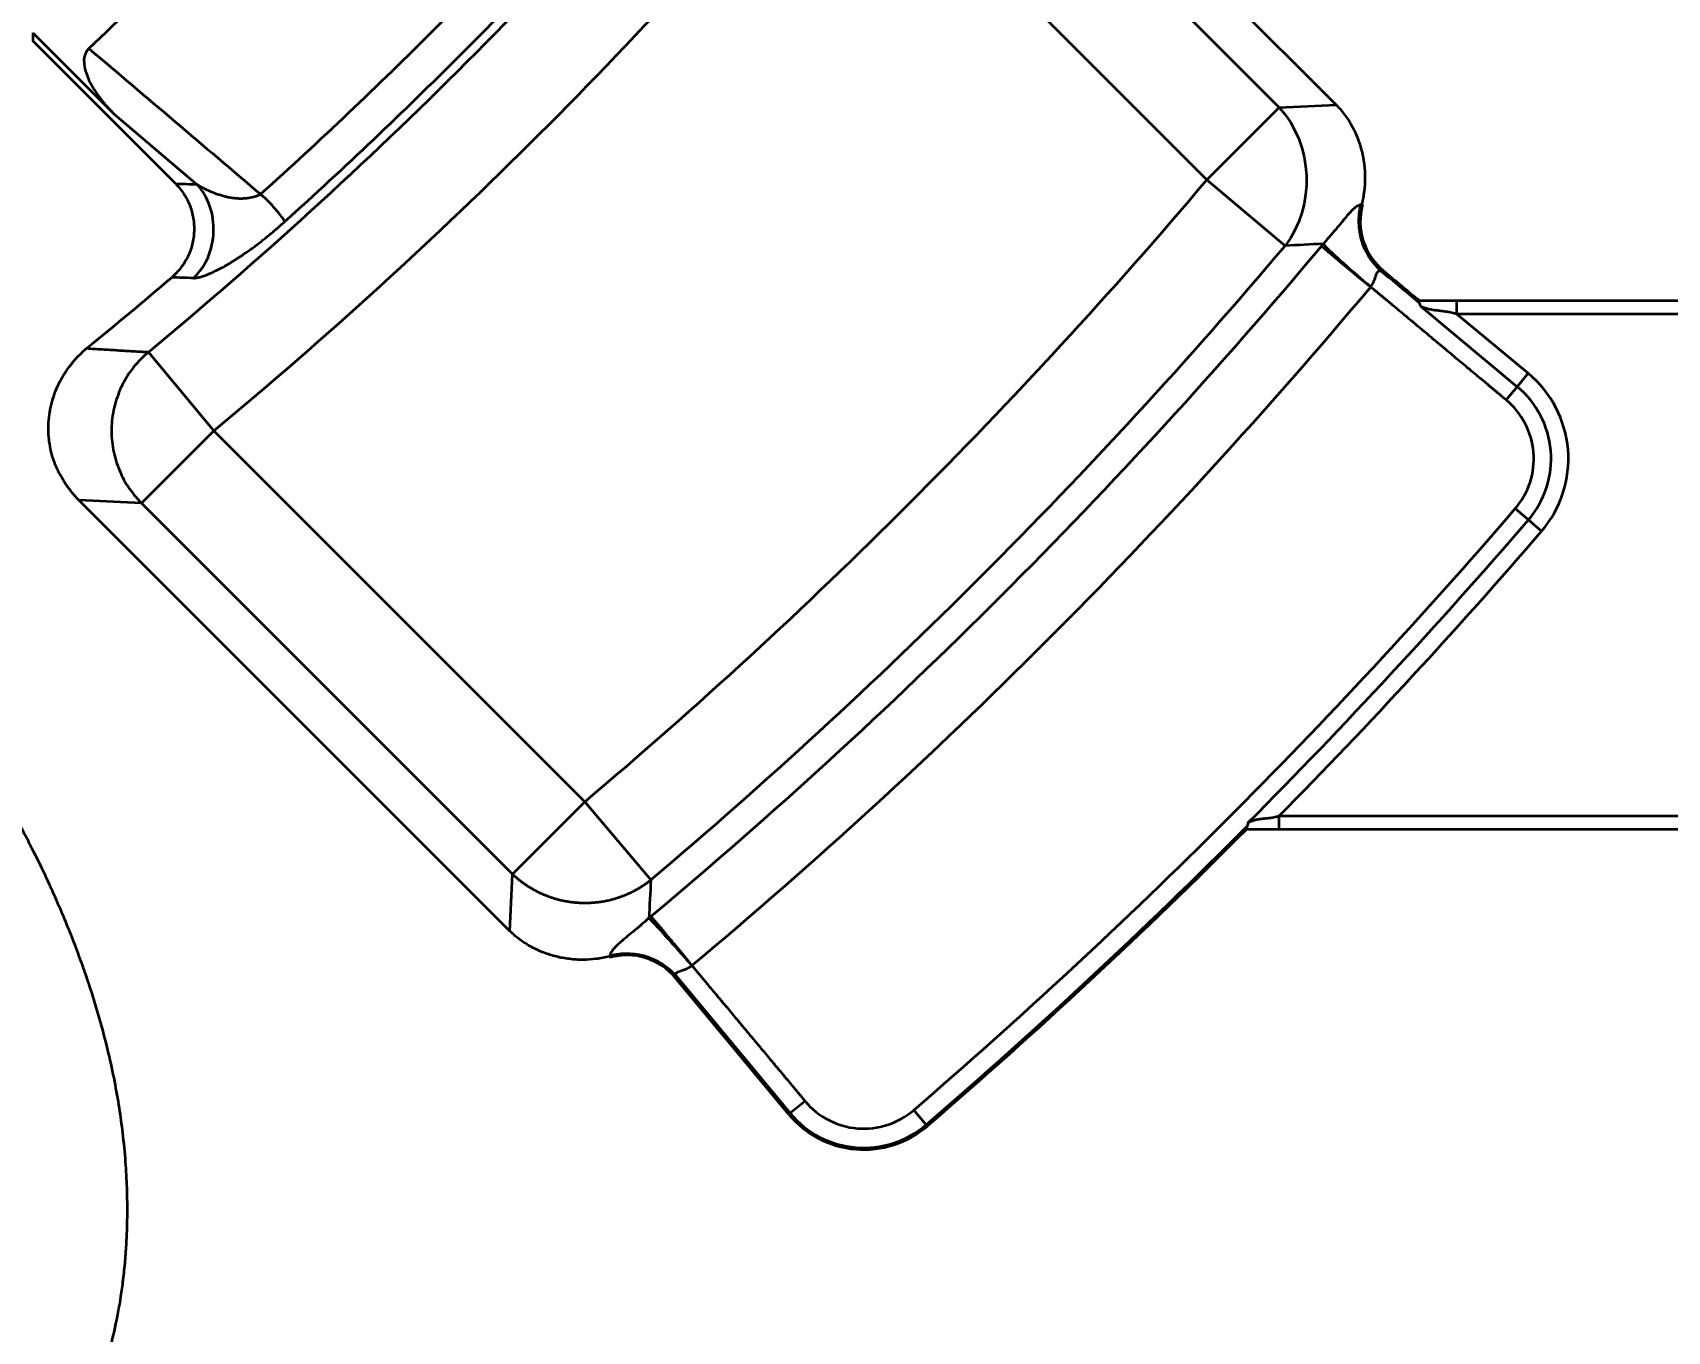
# Model space of a CAD drawing. Header units: millimetres. Extents: x -742 to 742, y -525 to 525.
# Drawn here: x -187.5 to -137.1, y 8.3 to 48.3 of the extents above; entities that cross this region are included whole.
import ezdxf

# ---------------------------------------------------------------- set-up
doc = ezdxf.new("R2010")
doc.units = ezdxf.units.MM
doc.layers.get('0').update_dxf_attribs({"lineweight": 18})
doc.layers.add('尺寸线层', color=3, linetype='Continuous', lineweight=18)
doc.layers.add('粗实线层', color=7, linetype='Continuous', lineweight=35)
doc.styles.add('标准', font='', dxfattribs={"width": 0.667})
doc.styles.get('标准').set_extended_font_data('宋体')
doc.dimstyles.new('标准', dxfattribs={"dimscale": 3, "dimtxt": 3.5, "dimasz": 4, "dimexe": 2, "dimexo": 0, "dimtad": 1, "dimdsep": 46, "dimtxsty": '标准', "dimblk": '_CAXARROW', "dimcen": 0, "dimdle": 6, "dimazin": 2, "dimtfac": 0.707107, "dimtdec": 3, "dimtmove": 2, "dimatfit": 3, "dimfxl": 1, "dimfrac": 2, "dimtolj": 1, "dimarcsym": 1})

# ---------------------------------------------------------------- blocks, each defined once
blk = doc.blocks.new('*X9')
at = {"layer": '尺寸线层', "color": 0, "lineweight": 18}
blk.add_line((-74.916, -11.807), (-74.916, -102.289), dxfattribs=at)
at = {"layer": '尺寸线层', "color": 0, "lineweight": 18, "insert": (-81.954, -94.827), "char_height": 10.5, "width": 29.85047, "attachment_point": 5, "rotation": 90, "line_spacing_factor": 1.15057, "style": '标准'}
blk.add_mtext('\\T1.1;200', dxfattribs=at)
blk = doc.blocks.new('_CAXARROW')
blk.add_hatch(color=0).paths.add_polyline_path([(0, 0), (-1, 0.125), (-1, -0.125)], flags=0)
blk = doc.blocks.new('*X12')
at = {"layer": '尺寸线层', "color": 0, "lineweight": 18}
blk.add_line((-130.485, -61.807), (-27.403, -61.807), dxfattribs=at)
at = {"layer": '尺寸线层', "color": 0, "lineweight": 18, "insert": (-37.702, -54.77), "char_height": 10.5, "width": 41.19614, "attachment_point": 5, "line_spacing_factor": 1.15057, "style": '标准'}
blk.add_mtext('\\T1.1;-210', dxfattribs=at)

msp = doc.modelspace()

# ---------------------------------------------------------------- linework, layer by layer
at = {"layer": '粗实线层'}
for p, q in [((-160.632, 59.366), (-147.349, 46.083)), ((-149.106, 46.006), (-160.537, 57.437)), ((-151.334, 43.778), (-162.766, 55.209)), ((-183.11, 43.66), (-187.509, 48.06)), ((-187.507, 48.307), (-184.985, 45.785)), ((-149.106, 46.006), (-151.334, 43.778)), ((-149.106, 46.006), (-147.349, 46.083)), ((-182.451, 43.635), (-184.985, 45.785)), ((-151.334, 43.778), (-148.927, 41.744)), ((-145.968, 40.965), (-145.894, 40.973)), ((-143.642, 40.047), (-144.78, 40.047)), ((-144.767, 39.892), (-141.773, 37.403)), ((-129.116, 40.047), (-143.642, 40.047)), ((-143.642, 40.047), (-143.642, 39.65)), ((-143.642, 39.65), (-141.432, 37.814)), ((-143.642, 39.65), (-129.116, 39.65)), ((-183.942, 38.47), (-181.931, 36.044)), ((-141.432, 37.814), (-141.773, 37.403)), ((-141.773, 37.403), (-142.113, 36.993)), ((-184.159, 33.816), (-181.931, 36.044)), ((-181.931, 36.044), (-170.499, 24.613)), ((-172.805, 20.627), (-186.088, 33.911)), ((-184.159, 33.816), (-186.088, 33.911)), ((-184.159, 33.816), (-172.728, 22.384)), ((-141.834, 33.645), (-141.43, 33.297)), ((-141.43, 33.297), (-141.025, 32.949)), ((-170.499, 24.613), (-172.728, 22.384)), ((-170.499, 24.613), (-168.466, 22.206)), ((-150.102, 23.774), (-149.114, 23.774)), ((-114.116, 24.17), (-149.114, 24.17)), ((-149.114, 24.17), (-149.114, 23.774)), ((-149.114, 23.774), (-114.116, 23.774)), ((-172.805, 20.627), (-172.728, 22.384)), ((-167.695, 19.172), (-167.687, 19.246)), ((-164.211, 14.98), (-167.695, 19.172)), ((-167.687, 19.246), (-164.17, 15.014)), ((-163.715, 15.392), (-164.17, 15.014)), ((-160.367, 15.112), (-159.982, 14.664)), ((-164.17, 15.014), (-164.211, 14.98)), ((-159.947, 14.623), (-159.982, 14.664))]:
    msp.add_line(p, q, dxfattribs=at)
for centre, radius, start, end in [((-274.913, 148.193), 142.53, 309.6622, 320.33721), ((-274.913, 148.193), 145.681, 309.6622, 320.33721), ((-274.913, 148.193), 161.784, 310.19475, 319.80459), ((-274.913, 148.193), 164.936, 310.19475, 319.80459), ((-274.913, 148.193), 165.8, 309.94725, 320.0521), ((-274.913, 148.193), 141.233, 309.09691, 310.48191), ((-274.913, 148.193), 167.77, 309.94347, 320.05587), ((-143.619, 35.182), 3.422, 319.2799, 50.2722), ((-143.619, 35.182), 2.889, 319.2799, 50.2722), ((-143.619, 35.182), 2.355, 319.2799, 50.2722), ((-274.913, 148.193), 175.588, 310.71942, 319.27993), ((-274.913, 148.193), 176.121, 315.1412, 319.27993), ((-274.913, 148.193), 176.655, 315.40755, 319.27993), ((-274.913, 148.193), 176.179, 310.71942, 315.11124), ((-274.913, 148.193), 176.233, 310.71942, 315.09024), ((-161.904, 16.897), 2.355, 219.7271, 310.7194), ((-161.904, 16.897), 3, 219.7271, 310.7194), ((-161.904, 16.897), 2.946, 219.7271, 310.7194)]:
    msp.add_arc(centre, radius, start, end, dxfattribs=at)
for centre, major_axis, ratio, start_param, end_param in [((-184.003, 46.239), (-1.816, 1.541), 0.419948, 6.223627, 7.661522), ((-144.551, 42.498), (-2.046, -0.23), 0.971365, 5.907831, 7.034397), ((-169.22, 17.829), (0.23, 2.046), 0.971365, 5.531971, 6.658537)]:
    msp.add_ellipse(centre, major_axis=major_axis, ratio=ratio, start_param=start_param, end_param=end_param, dxfattribs=at)
for points, knots in [([(-185.777, 47.822), (-183.859, 49.649), (-181.962, 51.496), (-179.152, 54.303), (-178.222, 55.245), (-176.374, 57.142), (-175.457, 58.096), (-174.546, 59.058)], [0, 0, 0, 0, 7.943628, 7.943628, 11.915442, 11.915442, 15.887256, 15.887256, 15.887256, 15.887256]), ([(-147.349, 46.083), (-147.251, 45.984), (-147.162, 45.879), (-147, 45.659), (-146.927, 45.544), (-146.828, 45.362), (-146.797, 45.301), (-146.739, 45.175), (-146.713, 45.111), (-146.639, 44.919), (-146.598, 44.788), (-146.549, 44.588), (-146.534, 44.521), (-146.516, 44.42), (-146.51, 44.386), (-146.5, 44.317), (-146.495, 44.283), (-146.474, 44.111), (-146.466, 43.974), (-146.467, 43.7), (-146.475, 43.564), (-146.5, 43.359), (-146.51, 43.291), (-146.529, 43.189), (-146.536, 43.155), (-146.551, 43.088), (-146.559, 43.054), (-146.567, 43.02)], [0, 0, 0, 0, 0.412351, 0.412351, 0.824703, 0.824703, 1.030878, 1.030878, 1.237054, 1.237054, 1.649405, 1.649405, 1.855581, 1.855581, 1.958669, 1.958669, 2.061757, 2.061757, 2.474108, 2.474108, 2.886459, 2.886459, 3.092635, 3.092635, 3.195723, 3.195723, 3.29881, 3.29881, 3.29881, 3.29881]), ([(-183.11, 43.66), (-183.015, 43.562), (-182.93, 43.457), (-182.819, 43.288), (-182.785, 43.23), (-182.746, 43.155), (-182.738, 43.14), (-182.723, 43.109), (-182.716, 43.094), (-182.695, 43.047), (-182.681, 43.016), (-182.62, 42.859), (-182.584, 42.729), (-182.557, 42.563), (-182.553, 42.529), (-182.545, 42.462), (-182.542, 42.428), (-182.536, 42.326), (-182.535, 42.191), (-182.547, 42.056), (-182.565, 41.923), (-182.578, 41.856), (-182.626, 41.657), (-182.695, 41.467), (-182.793, 41.29), (-182.847, 41.204), (-182.866, 41.176), (-182.905, 41.12), (-182.925, 41.092), (-183.029, 40.958), (-183.122, 40.86), (-183.224, 40.769)], [0, 0, 0, 0, 0.405597, 0.405597, 0.608396, 0.608396, 0.659096, 0.659096, 0.709795, 0.709795, 0.811195, 0.811195, 1.216792, 1.216792, 1.318192, 1.318192, 1.419591, 1.419591, 1.62239, 1.825188, 1.825188, 2.027987, 2.027987, 2.433584, 2.636383, 2.636383, 2.737783, 2.737783, 2.839182, 2.839182, 3.244779, 3.244779, 3.244779, 3.244779]), ([(-180.487, 43.331), (-180.512, 43.318), (-180.562, 43.295), (-180.636, 43.266), (-180.708, 43.243), (-180.803, 43.22), (-180.895, 43.205), (-180.984, 43.198), (-181.049, 43.195), (-181.114, 43.194), (-181.198, 43.197), (-181.301, 43.205), (-181.422, 43.223), (-181.543, 43.248), (-181.664, 43.28), (-181.827, 43.33), (-182.027, 43.406), (-182.215, 43.495), (-182.337, 43.564), (-182.404, 43.604), (-182.436, 43.624), (-182.451, 43.635)], [0, 0, 0, 0, 0.064779, 0.129558, 0.194337, 0.259115, 0.388673, 0.453452, 0.518231, 0.58301, 0.647788, 0.777346, 0.906904, 1.036462, 1.166019, 1.295577, 1.554692, 1.813808, 1.943365, 2.008144, 2.072923, 2.072923, 2.072923, 2.072923]), ([(-179.733, 42.499), (-179.738, 42.504), (-179.749, 42.516), (-179.775, 42.55), (-179.836, 42.63), (-179.938, 42.764), (-180.074, 42.925), (-180.173, 43.033), (-180.261, 43.124), (-180.32, 43.181), (-180.369, 43.227), (-180.407, 43.262), (-180.44, 43.291), (-180.463, 43.311), (-180.477, 43.323), (-180.484, 43.328), (-180.487, 43.331)], [0, 0, 0, 0, 0.070351, 0.140703, 0.281405, 0.562811, 0.703513, 0.844216, 0.914568, 0.984919, 1.020095, 1.05527, 1.090446, 1.108034, 1.116828, 1.125622, 1.125622, 1.125622, 1.125622]), ([(-146.587, 43.008), (-146.602, 43.006), (-146.632, 43), (-146.694, 42.974), (-146.807, 42.897), (-146.957, 42.738), (-147.147, 42.512), (-147.314, 42.31), (-147.477, 42.115), (-147.625, 41.944), (-147.704, 41.853), (-147.746, 41.807)], [0, 0, 0, 0, 0.105413, 0.210826, 0.421652, 0.843304, 1.05413, 1.264956, 1.475782, 1.581195, 1.686608, 1.686608, 1.686608, 1.686608]), ([(-145.968, 40.965), (-146.252, 41.215), (-146.454, 41.541), (-146.616, 42.075), (-146.661, 42.353), (-146.649, 42.635), (-146.628, 42.823), (-146.611, 42.916), (-146.587, 43.008)], [0, 0, 0, 0, 1.120533, 1.120533, 1.6808, 1.960933, 1.960933, 2.241066, 2.241066, 2.241066, 2.241066]), ([(-182.56, 40.748), (-182.546, 40.749), (-182.515, 40.751), (-182.45, 40.76), (-182.323, 40.787), (-182.108, 40.86), (-181.853, 40.976), (-181.627, 41.095), (-181.448, 41.198), (-181.26, 41.314), (-181.062, 41.444), (-180.891, 41.563), (-180.751, 41.664), (-180.644, 41.744), (-180.535, 41.826), (-180.388, 41.94), (-180.238, 42.062), (-180.085, 42.19), (-179.969, 42.289), (-179.852, 42.392), (-179.773, 42.463), (-179.733, 42.499)], [0, 0, 0, 0, 0.105126, 0.210251, 0.420503, 0.841005, 1.261508, 1.471759, 1.68201, 1.892262, 2.102513, 2.312764, 2.41789, 2.523016, 2.628141, 2.733267, 2.943518, 3.048644, 3.153769, 3.258895, 3.364021, 3.364021, 3.364021, 3.364021]), ([(-146.289, 40.477), (-146.37, 40.547), (-146.454, 40.618), (-146.623, 40.763), (-146.708, 40.837), (-146.876, 40.982), (-146.958, 41.054), (-147.115, 41.192), (-147.19, 41.259), (-147.328, 41.384), (-147.391, 41.442), (-147.503, 41.547), (-147.552, 41.594), (-147.634, 41.676), (-147.667, 41.71), (-147.717, 41.767), (-147.734, 41.79), (-147.745, 41.806)], [0, 0, 0, 0, 0.246677, 0.246677, 0.493354, 0.493354, 0.740032, 0.740032, 0.986709, 0.986709, 1.233386, 1.233386, 1.480063, 1.480063, 1.726741, 1.726741, 1.973418, 1.973418, 1.973418, 1.973418]), ([(-147.806, 41.734), (-147.805, 41.733), (-147.803, 41.731), (-147.8, 41.729), (-147.796, 41.726), (-147.793, 41.723), (-147.789, 41.72), (-147.785, 41.716), (-147.781, 41.713), (-147.776, 41.709), (-147.772, 41.705), (-147.767, 41.701), (-147.762, 41.697), (-147.757, 41.693), (-147.751, 41.688), (-147.746, 41.683), (-147.74, 41.678), (-147.734, 41.673), (-147.728, 41.668), (-147.721, 41.663), (-147.714, 41.657), (-147.708, 41.651), (-147.7, 41.645), (-147.693, 41.639), (-147.686, 41.633), (-147.678, 41.627), (-147.67, 41.62), (-147.662, 41.613), (-147.653, 41.606), (-147.645, 41.599), (-147.636, 41.591), (-147.627, 41.584), (-147.618, 41.576), (-147.608, 41.568), (-147.599, 41.56), (-147.589, 41.552), (-147.579, 41.543), (-147.568, 41.535), (-147.558, 41.526), (-147.547, 41.517), (-147.536, 41.508), (-147.525, 41.499), (-147.514, 41.489), (-147.503, 41.48), (-147.491, 41.47), (-147.479, 41.46), (-147.467, 41.45), (-147.455, 41.44), (-147.442, 41.429), (-147.43, 41.419), (-147.417, 41.408), (-147.404, 41.397), (-147.391, 41.386), (-147.377, 41.375), (-147.364, 41.364), (-147.35, 41.352), (-147.336, 41.341), (-147.322, 41.329), (-147.308, 41.317), (-147.288, 41.3), (-147.249, 41.267), (-147.192, 41.219), (-147.13, 41.167), (-147.069, 41.116), (-147.01, 41.066), (-146.945, 41.012), (-146.887, 40.964), (-146.84, 40.925), (-146.803, 40.894), (-146.773, 40.869), (-146.743, 40.845), (-146.712, 40.819), (-146.681, 40.794), (-146.65, 40.769), (-146.618, 40.743), (-146.586, 40.717), (-146.554, 40.691), (-146.521, 40.664), (-146.488, 40.638), (-146.455, 40.611), (-146.422, 40.585), (-146.389, 40.558), (-146.356, 40.531), (-146.322, 40.504), (-146.3, 40.486), (-146.289, 40.477)], [0, 0, 0, 0, 0.015437, 0.030934, 0.046492, 0.062109, 0.077785, 0.093519, 0.10931, 0.125159, 0.141064, 0.157024, 0.173039, 0.189108, 0.20523, 0.221404, 0.237631, 0.253908, 0.270235, 0.28661, 0.303035, 0.319506, 0.336024, 0.352587, 0.369194, 0.385845, 0.402539, 0.419274, 0.436049, 0.452864, 0.469717, 0.486607, 0.503534, 0.520496, 0.537491, 0.554519, 0.571579, 0.58867, 0.60579, 0.622938, 0.640112, 0.657313, 0.674538, 0.691786, 0.709057, 0.726348, 0.743658, 0.760987, 0.778333, 0.795694, 0.81307, 0.830459, 0.84786, 0.865271, 0.882691, 0.900119, 0.917553, 0.934993, 0.952436, 0.969882, 1.009632, 1.092474, 1.16859, 1.216183, 1.289641, 1.355673, 1.414328, 1.465681, 1.49427, 1.523039, 1.551981, 1.581085, 1.610344, 1.639747, 1.669286, 1.698952, 1.728733, 1.758622, 1.788608, 1.81868, 1.84883, 1.879046, 1.909319, 1.939639, 1.969995, 1.969995, 1.969995, 1.969995]), ([(-146.289, 40.477), (-146.277, 40.493), (-146.255, 40.525), (-146.217, 40.59), (-146.179, 40.673), (-146.145, 40.763), (-146.109, 40.871), (-146.073, 40.951), (-146.029, 40.979), (-145.997, 40.976), (-145.978, 40.97), (-145.968, 40.965)], [0, 0, 0, 0, 0.0394751, 0.0789499, 0.1578996, 0.2368493, 0.3157989, 0.4736983, 0.5526479, 0.5921228, 0.6315976, 0.6315976, 0.6315976, 0.6315976]), ([(-144.78, 40.047), (-144.78, 40.047), (-144.782, 40.046), (-144.784, 40.045), (-144.787, 40.044), (-144.79, 40.042), (-144.794, 40.04), (-144.797, 40.039), (-144.8, 40.036), (-144.804, 40.034), (-144.806, 40.032), (-144.808, 40.03), (-144.809, 40.028), (-144.809, 40.027), (-144.809, 40.025), (-144.808, 40.023), (-144.807, 40.02), (-144.806, 40.017), (-144.804, 40.014), (-144.802, 40.01), (-144.8, 40.006), (-144.797, 40.001), (-144.793, 39.996), (-144.791, 39.992), (-144.79, 39.99)], [0, 0, 0, 0, 0.00264565, 0.0057618, 0.00935146, 0.01341761, 0.01796337, 0.02298919, 0.02848963, 0.03445391, 0.04086886, 0.04309926, 0.045431, 0.04786546, 0.05040374, 0.05304685, 0.05579588, 0.05865218, 0.06161757, 0.06469454, 0.06788646, 0.07119704, 0.07462996, 0.07818874, 0.07818874, 0.07818874, 0.07818874]), ([(-144.79, 39.99), (-144.786, 39.978), (-144.781, 39.963), (-144.772, 39.93), (-144.768, 39.911), (-144.767, 39.892)], [0, 0, 0, 0, 0.0506662, 0.0506662, 0.1013324, 0.1013324, 0.1013324, 0.1013324]), ([(-144.767, 39.892), (-144.756, 39.887), (-144.735, 39.877), (-144.693, 39.86), (-144.617, 39.833), (-144.507, 39.803), (-144.369, 39.773), (-144.227, 39.755), (-144.082, 39.74), (-143.959, 39.722), (-143.862, 39.705), (-143.789, 39.689), (-143.727, 39.674), (-143.685, 39.663), (-143.66, 39.656), (-143.648, 39.652), (-143.642, 39.65)], [0, 0, 0, 0, 0.036071, 0.072142, 0.144283, 0.288567, 0.43285, 0.577134, 0.721417, 0.865701, 0.937843, 1.009984, 1.082126, 1.118197, 1.136232, 1.154268, 1.154268, 1.154268, 1.154268]), ([(-186.088, 33.911), (-186.165, 33.99), (-186.239, 34.072), (-186.377, 34.242), (-186.443, 34.33), (-186.565, 34.512), (-186.621, 34.607), (-186.686, 34.729), (-186.699, 34.753), (-186.723, 34.803), (-186.735, 34.828), (-186.77, 34.903), (-186.792, 34.954), (-186.853, 35.107), (-186.888, 35.211), (-186.946, 35.421), (-186.969, 35.528), (-186.994, 35.691), (-187.005, 35.772), (-187.012, 35.855), (-187.017, 35.91), (-187.018, 35.938), (-187.025, 36.076), (-187.024, 36.186), (-187.011, 36.406), (-186.999, 36.515), (-186.972, 36.677), (-186.957, 36.758), (-186.938, 36.839), (-186.925, 36.893), (-186.917, 36.92), (-186.881, 37.053), (-186.846, 37.158), (-186.765, 37.362), (-186.72, 37.462), (-186.619, 37.656), (-186.563, 37.751), (-186.442, 37.937), (-186.376, 38.026), (-186.238, 38.197), (-186.165, 38.28), (-186.012, 38.437), (-185.931, 38.512), (-185.847, 38.585)], [0, 0, 0, 0, 0.330074, 0.330074, 0.660147, 0.660147, 0.990221, 0.990221, 1.07274, 1.07274, 1.155258, 1.155258, 1.320295, 1.320295, 1.650369, 1.650369, 1.980442, 1.980442, 2.145479, 2.227998, 2.227998, 2.310516, 2.310516, 2.64059, 2.64059, 2.970663, 2.970663, 3.1357, 3.218219, 3.218219, 3.300737, 3.300737, 3.630811, 3.630811, 3.960884, 3.960884, 4.290958, 4.290958, 4.621032, 4.621032, 4.951106, 4.951106, 5.281179, 5.281179, 5.281179, 5.281179]), ([(-185.847, 38.585), (-185.688, 38.575), (-185.37, 38.555), (-184.893, 38.526), (-184.497, 38.502), (-184.219, 38.486), (-184.061, 38.477), (-183.982, 38.472), (-183.942, 38.47)], [0, 0, 0, 0, 0.477076, 0.954152, 1.431229, 1.669767, 1.789036, 1.908305, 1.908305, 1.908305, 1.908305]), ([(-183.942, 38.47), (-184.11, 38.331), (-184.264, 38.174), (-184.535, 37.831), (-184.653, 37.646), (-184.848, 37.255), (-184.925, 37.049), (-185.035, 36.626), (-185.068, 36.409), (-185.089, 35.973), (-185.076, 35.753), (-185.006, 35.322), (-184.948, 35.11), (-184.791, 34.703), (-184.69, 34.507), (-184.452, 34.141), (-184.313, 33.97), (-184.159, 33.816)], [0, 0, 0, 0, 0.655171, 0.655171, 1.310341, 1.310341, 1.965512, 1.965512, 2.620682, 2.620682, 3.275853, 3.275853, 3.931023, 3.931023, 4.586194, 4.586194, 5.241364, 5.241364, 5.241364, 5.241364]), ([(-191.906, -0.915), (-191.888, -0.905), (-191.853, -0.886), (-191.801, -0.856), (-191.749, -0.826), (-191.697, -0.797), (-191.645, -0.767), (-191.594, -0.737), (-191.543, -0.706), (-191.492, -0.676), (-191.441, -0.645), (-191.391, -0.615), (-191.34, -0.584), (-191.29, -0.553), (-191.24, -0.522), (-191.191, -0.491), (-191.141, -0.46), (-191.092, -0.428), (-191.043, -0.397), (-190.995, -0.365), (-190.946, -0.333), (-190.898, -0.302), (-190.85, -0.27), (-190.803, -0.238), (-190.755, -0.205), (-190.708, -0.173), (-190.661, -0.141), (-190.614, -0.108), (-190.568, -0.076), (-190.521, -0.043), (-190.475, -0.01), (-190.429, 0.023), (-190.384, 0.056), (-190.338, 0.089), (-190.293, 0.122), (-190.249, 0.155), (-190.204, 0.188), (-190.159, 0.222), (-190.115, 0.255), (-190.071, 0.289), (-190.028, 0.323), (-189.984, 0.356), (-189.941, 0.39), (-189.898, 0.424), (-189.855, 0.458), (-189.813, 0.492), (-189.771, 0.526), (-189.729, 0.561), (-189.687, 0.595), (-189.645, 0.629), (-189.604, 0.664), (-189.563, 0.698), (-189.522, 0.733), (-189.482, 0.768), (-189.441, 0.802), (-189.401, 0.837), (-189.361, 0.872), (-189.322, 0.907), (-189.282, 0.942), (-189.161, 1.05), (-188.958, 1.237), (-188.677, 1.511), (-188.398, 1.799), (-188.123, 2.102), (-187.857, 2.413), (-187.604, 2.727), (-187.368, 3.038), (-187.068, 3.459), (-186.705, 4.017), (-186.298, 4.732), (-185.931, 5.482), (-185.612, 6.244), (-185.334, 7.03), (-185.091, 7.867), (-184.883, 8.781), (-184.749, 9.61), (-184.669, 10.324), (-184.624, 10.894), (-184.598, 11.458), (-184.588, 12.065), (-184.6, 12.751), (-184.643, 13.549), (-184.722, 14.368), (-184.836, 15.195), (-184.981, 16.017), (-185.206, 17.058), (-185.513, 18.196), (-185.854, 19.245), (-186.141, 20.037), (-186.389, 20.674), (-186.621, 21.232), (-186.863, 21.788), (-187.151, 22.415), (-187.414, 22.95), (-187.632, 23.373), (-187.784, 23.664), (-188.021, 24.103), (-188.265, 24.536), (-188.484, 24.911), (-188.641, 25.175), (-188.793, 25.424), (-188.937, 25.658), (-189.075, 25.877), (-189.206, 26.081), (-189.329, 26.271), (-189.444, 26.446), (-189.551, 26.607), (-189.62, 26.71), (-189.653, 26.759)], [0, 0, 0, 0, 0.060225, 0.120325, 0.180299, 0.240146, 0.299867, 0.35946, 0.418925, 0.478261, 0.537468, 0.596545, 0.655492, 0.714308, 0.772992, 0.831545, 0.889966, 0.948254, 1.006409, 1.06443, 1.122318, 1.180072, 1.237691, 1.295176, 1.352525, 1.409739, 1.466818, 1.52376, 1.580566, 1.637236, 1.693769, 1.750166, 1.806425, 1.862547, 1.918532, 1.974379, 2.030088, 2.08566, 2.141094, 2.196389, 2.251547, 2.306566, 2.361447, 2.41619, 2.470795, 2.525261, 2.579588, 2.633777, 2.687828, 2.74174, 2.795514, 2.849149, 2.902646, 2.956004, 3.009225, 3.062307, 3.115251, 3.168056, 3.220724, 3.273254, 3.656464, 4.048642, 4.449744, 4.859724, 5.275499, 5.678575, 6.068931, 6.446564, 7.230115, 8.062768, 8.913077, 9.735274, 10.540743, 11.411996, 12.349026, 13.350972, 13.930284, 14.502069, 15.066558, 15.623886, 16.323702, 17.123025, 18.020976, 18.79282, 19.626922, 20.523213, 21.9892, 23.160048, 23.831495, 24.515118, 25.210955, 25.645331, 26.334808, 27.278814, 27.435026, 27.762757, 28.261845, 28.932057, 29.255907, 29.563442, 29.854674, 30.129616, 30.388278, 30.630671, 30.856805, 31.06669, 31.260336, 31.437752, 31.437752, 31.437752, 31.437752]), ([(-150.094, 23.858), (-150.097, 23.852), (-150.099, 23.846), (-150.103, 23.836), (-150.105, 23.831), (-150.109, 23.818), (-150.109, 23.811), (-150.109, 23.798), (-150.108, 23.793), (-150.105, 23.783), (-150.103, 23.778), (-150.102, 23.774)], [0, 0, 0, 0, 0.0109924, 0.0109924, 0.0219848, 0.0219848, 0.0439696, 0.0439696, 0.06595439, 0.06595439, 0.08793919, 0.08793919, 0.08793919, 0.08793919]), ([(-150.07, 23.963), (-150.07, 23.953), (-150.071, 23.943), (-150.075, 23.924), (-150.077, 23.914), (-150.082, 23.896), (-150.085, 23.888), (-150.09, 23.872), (-150.092, 23.864), (-150.094, 23.857)], [0, 0, 0, 0, 0.0272159, 0.0272159, 0.0544317, 0.0544317, 0.0816476, 0.0816476, 0.1088634, 0.1088634, 0.1088634, 0.1088634]), ([(-149.114, 24.17), (-149.119, 24.169), (-149.13, 24.166), (-149.151, 24.16), (-149.188, 24.149), (-149.241, 24.136), (-149.305, 24.123), (-149.389, 24.108), (-149.494, 24.095), (-149.617, 24.086), (-149.738, 24.071), (-149.854, 24.046), (-149.946, 24.019), (-150.009, 23.993), (-150.044, 23.977), (-150.061, 23.968), (-150.07, 23.963)], [0, 0, 0, 0, 0.0153655, 0.030731, 0.0614619, 0.1229239, 0.1843858, 0.2458477, 0.3687716, 0.4916955, 0.6146193, 0.7375432, 0.8604671, 0.921929, 0.95266, 0.9833909, 0.9833909, 0.9833909, 0.9833909]), ([(-172.728, 22.384), (-172.721, 22.378), (-172.707, 22.364), (-172.685, 22.345), (-172.664, 22.325), (-172.642, 22.306), (-172.62, 22.287), (-172.598, 22.268), (-172.576, 22.249), (-172.553, 22.231), (-172.531, 22.212), (-172.508, 22.194), (-172.485, 22.177), (-172.462, 22.159), (-172.439, 22.141), (-172.415, 22.124), (-172.392, 22.107), (-172.368, 22.09), (-172.344, 22.074), (-172.32, 22.058), (-172.296, 22.041), (-172.272, 22.025), (-172.248, 22.01), (-172.223, 21.994), (-172.199, 21.979), (-172.174, 21.964), (-172.149, 21.949), (-172.124, 21.935), (-172.099, 21.92), (-172.074, 21.906), (-172.048, 21.892), (-172.023, 21.879), (-171.997, 21.865), (-171.971, 21.852), (-171.946, 21.839), (-171.92, 21.826), (-171.894, 21.814), (-171.867, 21.802), (-171.841, 21.79), (-171.815, 21.778), (-171.788, 21.766), (-171.762, 21.755), (-171.735, 21.744), (-171.708, 21.733), (-171.682, 21.722), (-171.655, 21.712), (-171.628, 21.702), (-171.601, 21.692), (-171.573, 21.682), (-171.546, 21.673), (-171.519, 21.664), (-171.491, 21.655), (-171.464, 21.646), (-171.436, 21.638), (-171.409, 21.63), (-171.381, 21.622), (-171.353, 21.614), (-171.326, 21.607), (-171.298, 21.599), (-171.27, 21.593), (-171.242, 21.586), (-171.214, 21.579), (-171.186, 21.573), (-171.157, 21.567), (-171.129, 21.561), (-171.101, 21.556), (-171.073, 21.551), (-171.044, 21.546), (-171.016, 21.541), (-170.988, 21.537), (-170.959, 21.532), (-170.931, 21.528), (-170.902, 21.525), (-170.874, 21.521), (-170.845, 21.518), (-170.816, 21.515), (-170.788, 21.512), (-170.759, 21.51), (-170.73, 21.508), (-170.702, 21.506), (-170.673, 21.504), (-170.644, 21.503), (-170.616, 21.501), (-170.587, 21.5), (-170.558, 21.5), (-170.529, 21.499), (-170.501, 21.499), (-170.472, 21.499), (-170.443, 21.499), (-170.414, 21.5), (-170.386, 21.501), (-170.357, 21.502), (-170.328, 21.503), (-170.299, 21.505), (-170.271, 21.507), (-170.242, 21.509), (-170.213, 21.511), (-170.185, 21.514), (-170.156, 21.516), (-170.127, 21.519), (-170.099, 21.523), (-170.07, 21.526), (-170.042, 21.53), (-170.013, 21.534), (-169.985, 21.539), (-169.956, 21.543), (-169.928, 21.548), (-169.9, 21.553), (-169.871, 21.558), (-169.843, 21.564), (-169.815, 21.57), (-169.787, 21.576), (-169.759, 21.582), (-169.731, 21.589), (-169.703, 21.596), (-169.675, 21.603), (-169.647, 21.61), (-169.619, 21.618), (-169.591, 21.626), (-169.563, 21.634), (-169.536, 21.642), (-169.508, 21.65), (-169.481, 21.659), (-169.453, 21.668), (-169.426, 21.678), (-169.399, 21.687), (-169.372, 21.697), (-169.345, 21.707), (-169.318, 21.717), (-169.291, 21.728), (-169.264, 21.739), (-169.237, 21.749), (-169.21, 21.761), (-169.184, 21.772), (-169.157, 21.784), (-169.131, 21.796), (-169.105, 21.808), (-169.079, 21.82), (-169.053, 21.833), (-169.027, 21.846), (-169.001, 21.859), (-168.975, 21.872), (-168.95, 21.886), (-168.924, 21.9), (-168.899, 21.914), (-168.874, 21.928), (-168.849, 21.943), (-168.824, 21.958), (-168.799, 21.972), (-168.774, 21.988), (-168.749, 22.003), (-168.725, 22.019), (-168.701, 22.035), (-168.677, 22.051), (-168.652, 22.067), (-168.629, 22.084), (-168.605, 22.1), (-168.581, 22.117), (-168.558, 22.135), (-168.534, 22.152), (-168.511, 22.17), (-168.488, 22.187), (-168.473, 22.2), (-168.466, 22.206)], [0, 0, 0, 0, 0.029345, 0.058673, 0.087985, 0.117282, 0.146562, 0.175827, 0.205076, 0.23431, 0.263529, 0.292733, 0.321921, 0.351095, 0.380255, 0.409399, 0.43853, 0.467647, 0.496749, 0.525838, 0.554914, 0.583976, 0.613024, 0.64206, 0.671083, 0.700093, 0.729091, 0.758076, 0.787049, 0.816011, 0.84496, 0.873898, 0.902825, 0.931741, 0.960645, 0.989539, 1.018423, 1.047296, 1.076159, 1.105012, 1.133856, 1.162689, 1.191514, 1.22033, 1.249136, 1.277934, 1.306724, 1.335505, 1.364279, 1.393045, 1.421803, 1.450553, 1.479297, 1.508034, 1.536764, 1.565488, 1.594205, 1.622917, 1.651622, 1.680323, 1.709018, 1.737708, 1.766393, 1.795073, 1.823749, 1.852421, 1.881089, 1.909753, 1.938414, 1.967072, 1.995727, 2.024379, 2.053028, 2.081676, 2.110321, 2.138965, 2.167606, 2.196247, 2.224887, 2.253525, 2.282164, 2.310801, 2.339439, 2.368077, 2.396715, 2.425354, 2.453993, 2.482634, 2.511276, 2.539919, 2.568565, 2.597212, 2.625861, 2.654513, 2.683168, 2.711826, 2.740487, 2.769151, 2.797819, 2.826491, 2.855167, 2.883848, 2.912533, 2.941223, 2.969918, 2.998618, 3.027324, 3.056035, 3.084753, 3.113476, 3.142206, 3.170943, 3.199687, 3.228438, 3.257196, 3.285961, 3.314735, 3.343516, 3.372306, 3.401104, 3.429911, 3.458726, 3.487551, 3.516385, 3.545228, 3.574081, 3.602944, 3.631817, 3.660701, 3.689595, 3.7185, 3.747415, 3.776342, 3.80528, 3.83423, 3.863191, 3.892164, 3.92115, 3.950147, 3.979158, 4.00818, 4.037216, 4.066265, 4.095327, 4.124402, 4.153491, 4.182594, 4.21171, 4.240841, 4.269986, 4.299145, 4.328319, 4.357508, 4.386711, 4.41593, 4.445164, 4.474413, 4.503678, 4.532959, 4.562255, 4.591567, 4.620896, 4.65024, 4.65024, 4.65024, 4.65024]), ([(-168.529, 21.024), (-168.575, 20.983), (-168.666, 20.903), (-168.839, 20.755), (-169.031, 20.593), (-169.233, 20.426), (-169.461, 20.235), (-169.618, 20.086), (-169.696, 19.972), (-169.722, 19.91), (-169.728, 19.88), (-169.73, 19.865)], [0, 0, 0, 0, 0.105403, 0.210807, 0.421614, 0.632421, 0.843227, 1.264841, 1.475648, 1.581051, 1.686455, 1.686455, 1.686455, 1.686455]), ([(-167.199, 19.567), (-167.209, 19.578), (-167.228, 19.599), (-167.266, 19.642), (-167.333, 19.717), (-167.465, 19.866), (-167.649, 20.074), (-167.857, 20.308), (-168.048, 20.521), (-168.217, 20.707), (-168.358, 20.857), (-168.448, 20.95), (-168.494, 20.994), (-168.516, 21.013), (-168.525, 21.021), (-168.529, 21.024)], [0, 0, 0, 0, 0.030626, 0.061454, 0.123109, 0.246421, 0.493044, 0.739667, 0.98629, 1.232913, 1.479536, 1.726159, 1.84947, 1.911126, 1.972782, 1.972782, 1.972782, 1.972782]), ([(-167.199, 19.567), (-167.204, 19.573), (-167.214, 19.585), (-167.228, 19.603), (-167.242, 19.62), (-167.256, 19.638), (-167.271, 19.656), (-167.285, 19.674), (-167.299, 19.691), (-167.313, 19.709), (-167.327, 19.726), (-167.341, 19.744), (-167.355, 19.761), (-167.369, 19.779), (-167.383, 19.796), (-167.397, 19.813), (-167.411, 19.83), (-167.425, 19.848), (-167.439, 19.865), (-167.453, 19.882), (-167.466, 19.898), (-167.48, 19.915), (-167.494, 19.932), (-167.507, 19.949), (-167.521, 19.965), (-167.534, 19.982), (-167.547, 19.998), (-167.561, 20.014), (-167.574, 20.03), (-167.587, 20.046), (-167.6, 20.062), (-167.613, 20.078), (-167.638, 20.108), (-167.686, 20.166), (-167.768, 20.264), (-167.881, 20.399), (-167.971, 20.505), (-168.03, 20.575), (-168.053, 20.603), (-168.075, 20.629), (-168.097, 20.655), (-168.118, 20.681), (-168.139, 20.706), (-168.16, 20.73), (-168.179, 20.753), (-168.199, 20.776), (-168.217, 20.798), (-168.235, 20.819), (-168.252, 20.84), (-168.269, 20.86), (-168.285, 20.879), (-168.3, 20.897), (-168.315, 20.915), (-168.329, 20.931), (-168.342, 20.947), (-168.355, 20.962), (-168.367, 20.977), (-168.378, 20.99), (-168.389, 21.003), (-168.399, 21.015), (-168.408, 21.026), (-168.417, 21.037), (-168.425, 21.047), (-168.433, 21.056), (-168.439, 21.064), (-168.445, 21.071), (-168.451, 21.078), (-168.454, 21.082), (-168.456, 21.084)], [0, 0, 0, 0, 0.016071, 0.032134, 0.048187, 0.064229, 0.080258, 0.096274, 0.112273, 0.128255, 0.144219, 0.160162, 0.176084, 0.191983, 0.207857, 0.223705, 0.239526, 0.255318, 0.271079, 0.286808, 0.302504, 0.318166, 0.333791, 0.349379, 0.364928, 0.380437, 0.395904, 0.411328, 0.426708, 0.442043, 0.45733, 0.47257, 0.48776, 0.54437, 0.643078, 0.784789, 0.969892, 1.0035, 1.037104, 1.070692, 1.104256, 1.137786, 1.171273, 1.204708, 1.238081, 1.271383, 1.304605, 1.337738, 1.370774, 1.403703, 1.436518, 1.469211, 1.501772, 1.534195, 1.566471, 1.598594, 1.630556, 1.66235, 1.69397, 1.725409, 1.756661, 1.787719, 1.81858, 1.849235, 1.879682, 1.909915, 1.939929, 1.969719, 1.969719, 1.969719, 1.969719]), ([(-169.742, 19.846), (-169.877, 19.812), (-170.012, 19.787), (-170.284, 19.753), (-170.421, 19.745), (-170.626, 19.745), (-170.695, 19.747), (-170.798, 19.753), (-170.833, 19.755), (-170.902, 19.762), (-170.936, 19.765), (-171.108, 19.786), (-171.243, 19.81), (-171.508, 19.876), (-171.639, 19.917), (-171.832, 19.99), (-171.895, 20.017), (-171.99, 20.061), (-172.021, 20.076), (-172.083, 20.107), (-172.113, 20.123), (-172.265, 20.205), (-172.38, 20.278), (-172.601, 20.44), (-172.706, 20.53), (-172.805, 20.627)], [0, 0, 0, 0, 0.41234, 0.41234, 0.82468, 0.82468, 1.03085, 1.03085, 1.133936, 1.133936, 1.237021, 1.237021, 1.649361, 1.649361, 2.061701, 2.061701, 2.267871, 2.267871, 2.370956, 2.370956, 2.474041, 2.474041, 2.886381, 2.886381, 3.298722, 3.298722, 3.298722, 3.298722]), ([(-167.687, 19.246), (-167.748, 19.316), (-167.815, 19.381), (-167.956, 19.502), (-168.031, 19.558), (-168.188, 19.659), (-168.27, 19.704), (-168.441, 19.782), (-168.529, 19.815), (-168.708, 19.87), (-168.8, 19.891), (-168.985, 19.92), (-169.079, 19.929), (-169.267, 19.932), (-169.361, 19.928), (-169.547, 19.906), (-169.64, 19.889), (-169.73, 19.865)], [0, 0, 0, 0, 0.280741, 0.280741, 0.561481, 0.561481, 0.842222, 0.842222, 1.122962, 1.122962, 1.403703, 1.403703, 1.684443, 1.684443, 1.965184, 1.965184, 2.245925, 2.245925, 2.245925, 2.245925]), ([(-167.687, 19.246), (-167.692, 19.256), (-167.699, 19.275), (-167.701, 19.308), (-167.674, 19.352), (-167.594, 19.389), (-167.486, 19.424), (-167.396, 19.458), (-167.313, 19.495), (-167.247, 19.533), (-167.215, 19.555), (-167.199, 19.567)], [0, 0, 0, 0, 0.0395525, 0.0791051, 0.1582101, 0.3164202, 0.3955253, 0.4746303, 0.5537354, 0.5932879, 0.6328302, 0.6328302, 0.6328302, 0.6328302])]:
    msp.add_open_spline(points, degree=3, knots=knots, dxfattribs=at)
for points, degree in [([(-170.053, 53.765), (-171.7, 51.938), (-175.09, 48.368), (-178.66, 44.978), (-180.487, 43.331)], 3), ([(-179.733, 42.499), (-177.892, 44.157), (-174.295, 47.573), (-170.879, 51.17), (-169.22, 53.011)], 3), ([(-187.509, 48.309), (-187.507, 48.224), (-187.507, 48.141), (-187.509, 48.06)], 3), ([(-185.777, 47.822), (-184.013, 46.325), (-182.25, 44.828), (-180.487, 43.331)], 3), ([(-149.106, 46.006), (-148.062, 44.887), (-147.981, 42.946), (-148.927, 41.744)], 3), ([(-183.11, 43.66), (-182.89, 43.652), (-182.671, 43.643), (-182.451, 43.635)], 3), ([(-182.56, 40.748), (-182.364, 40.929), (-182.058, 41.37), (-181.892, 42.168), (-181.998, 42.977), (-182.269, 43.44), (-182.451, 43.635)], 3), ([(-146.536, 43.013), (-146.553, 43.011), (-146.57, 43.01), (-146.587, 43.008)], 3), ([(-147.745, 41.806), (-148.139, 41.784), (-148.534, 41.763), (-148.927, 41.744)], 3), ([(-147.806, 41.734), (-147.786, 41.758), (-147.765, 41.782), (-147.745, 41.806)], 3), ([(-144.791, 39.987), (-145.184, 40.313), (-145.576, 40.639), (-145.968, 40.965)], 3), ([(-145.894, 40.973), (-145.525, 40.662), (-145.151, 40.356), (-144.78, 40.047)], 3), ([(-182.56, 40.748), (-182.781, 40.755), (-183.002, 40.762), (-183.224, 40.769)], 3), ([(-142.113, 36.993), (-142.81, 37.573), (-145.592, 39.898), (-146.289, 40.477)], 2), ([(-168.466, 22.206), (-168.485, 21.812), (-168.506, 21.418), (-168.528, 21.023)], 3), ([(-168.528, 21.023), (-168.504, 21.043), (-168.48, 21.064), (-168.456, 21.084)], 3), ([(-169.73, 19.865), (-169.732, 19.848), (-169.733, 19.831), (-169.735, 19.815)], 3), ([(-167.199, 19.567), (-166.62, 18.87), (-164.295, 16.089), (-163.715, 15.392)], 2)]:
    msp.add_open_spline(points, degree=degree, dxfattribs=at)

# ---------------------------------------------------------------- dimensions: what is measured, and where the dimension line sits
at = {"layer": '尺寸线层', "lineweight": 18}
for feature_location, offset, dtype, picture, middle in [((-74.916, -11.807), (0, -83.019), 1, '*X9', (-81.954, -94.827)), ((-130.485, -61.807), (92.783, 0), 0, '*X12', (-37.702, -54.77))]:
    dim = msp.add_ordinate_dim(feature_location=feature_location, offset=offset, dtype=dtype, origin=(-274.916, 148.193), dimstyle='标准', override={"dimsah": 1, "dimclre": 0, "dimtfill": 1, "dimtzin": 8}, dxfattribs=at)
    dim.commit()
    dim.dimension.update_dxf_attribs({"geometry": picture, "text_midpoint": middle})

doc.saveas('drawing.dxf')
